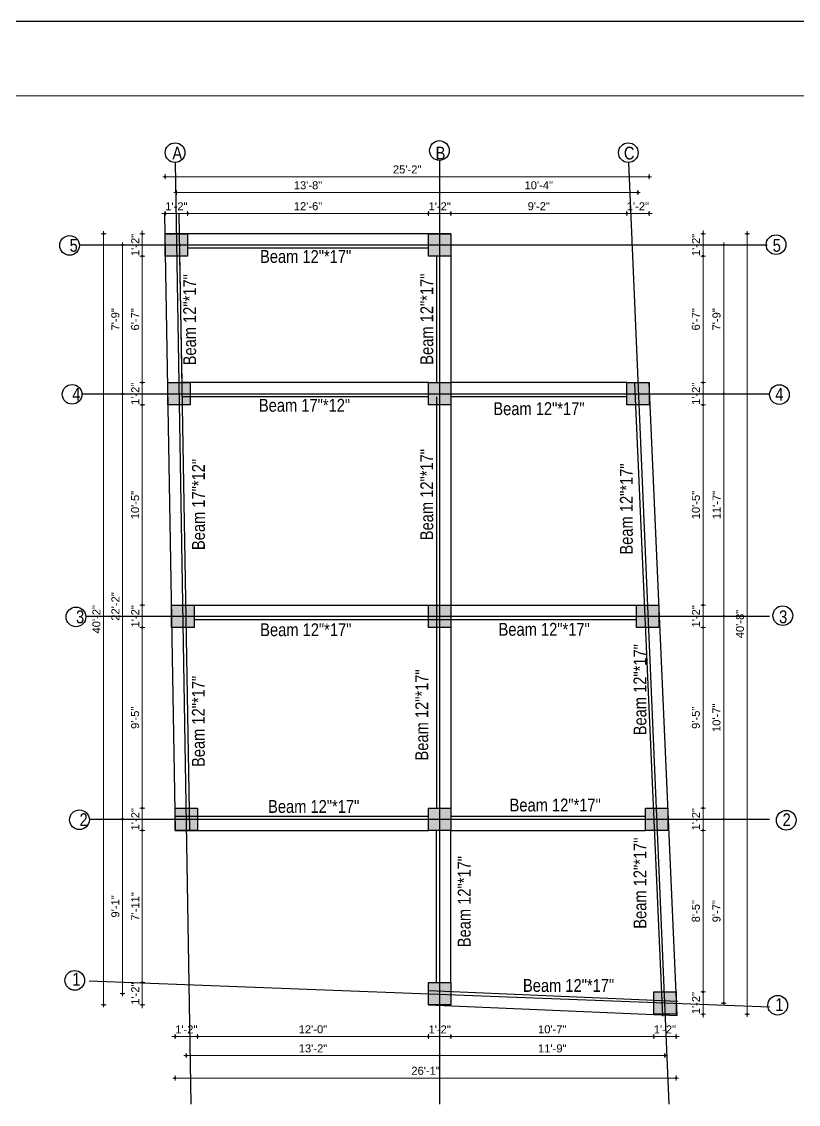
# Model space of a CAD drawing. Header units: inches. Extents: x -4597 to 93300, y -14139 to 5932.
# Drawn here: x 1366 to 1851, y -9553 to -8877 of the extents above; entities that cross this region are included whole.
import ezdxf

# ---------------------------------------------------------------- set-up
doc = ezdxf.new("R2010")
doc.units = ezdxf.units.IN
doc.header["$LTSCALE"] = 0.5
doc.header["$MEASUREMENT"] = 0
doc.header["$PDMODE"] = 66
for name, color, linetype, lineweight in [('1', 7, 'Continuous', 25), ('ELE1', 3, 'Continuous', 9), ('hatch', 9, 'Continuous', 0), ('Toilet', 7, 'Continuous', 25)]:
    doc.layers.add(name, color=color, linetype=linetype, lineweight=lineweight)
doc.styles.add('ordinary', font='ARIALN.TTF')
doc.styles.get("Standard").update_dxf_attribs({"font": 'arial.ttf'})
doc.dimstyles.new('S8', dxfattribs={"dimtxt": 5, "dimasz": 1, "dimexe": 6, "dimexo": 18, "dimgap": 1.9375, "dimtad": 1, "dimdec": 0, "dimzin": 3, "dimdsep": 46, "dimlunit": 4, "dimtxsty": 'Standard', "dimblk": 'dot 2', "dimcen": 12, "dimse1": 1, "dimse2": 1, "dimclrd": 1, "dimclre": 1, "dimclrt": 256, "dimadec": 0, "dimazin": 0, "dimtfac": 0.75, "dimtdec": 0, "dimtix": 1, "dimtmove": 1, "dimatfit": 3, "dimldrblk": 'DOT', "dimfxl": 1, "dimtolj": 1, "dimtzin": 0, "dimlwd": 9, "dimlwe": 9, "dimarcsym": 0})

# ---------------------------------------------------------------- blocks, each defined once
blk = doc.blocks.new('dot1')
at = {"layer": 'hatch'}
h = blk.add_hatch(color=256, dxfattribs=at)
edge = h.paths.add_edge_path()
edge.add_arc((0, 0), 1, 0, 360)
for p, q in [((3, 0), (-3, 0)), ((0, 3), (0, -3))]:
    blk.add_line(p, q, dxfattribs=at)
blk.add_circle((0, 0), 1, dxfattribs=at)
blk = doc.blocks.new('dot 2')
at = {"layer": 'hatch', "xscale": 0.5, "yscale": 0.5, "zscale": 0.5}
blk.add_blockref('dot1', (0, 0), dxfattribs=at)
blk = doc.blocks.new('*D363')
at = {"layer": 'Defpoints', "color": 0, "transparency": 16777216}
for p in [(1469.19, -8996.33), (1455.19, -9008.97), (1469.19, -9008.97)]:
    blk.add_point(p, dxfattribs=at)
at = {"layer": 'Toilet', "color": 1, "lineweight": 9, "transparency": 16777216}
for p, q in [((1454.19, -8996.33), (1453.19, -8996.33)), ((1455.19, -8996.33), (1469.19, -8996.33)), ((1470.19, -8996.33), (1471.19, -8996.33))]:
    blk.add_line(p, q, dxfattribs=at)
blk.add_blockref('dot 2', (1455.19, -8996.33), dxfattribs=at)
at = {"layer": 'Toilet', "color": 1, "lineweight": 9, "transparency": 16777216, "rotation": 180}
blk.add_blockref('dot 2', (1469.19, -8996.33), dxfattribs=at)
at = {"layer": 'Toilet', "transparency": 16777216, "insert": (1462.19, -8991.89), "char_height": 5, "attachment_point": 5}
blk.add_mtext('\\A1;1\'-2"', dxfattribs=at)
blk = doc.blocks.new('_Dot')
at = {"color": 0, "linetype": 'ByBlock', "lineweight": -2}
blk.add_line((-0.5, 0), (-1, 0), dxfattribs=at)
at = {"color": 0, "linetype": 'ByBlock', "const_width": 0.5}
blk.add_lwpolyline([(-0.25, 0, 1), (0.25, 0, 1)], format="xyb", close=True, dxfattribs=at)
blk = doc.blocks.new('*D364')
at = {"layer": 'Defpoints', "color": 0, "transparency": 16777216}
for p in [(1619.56, -8996.33), (1469.19, -9008.97), (1619.56, -9008.97)]:
    blk.add_point(p, dxfattribs=at)
at = {"layer": 'Toilet', "color": 1, "lineweight": 9, "transparency": 16777216}
blk.add_line((1470.19, -8996.33), (1618.56, -8996.33), dxfattribs=at)
at = {"layer": 'Toilet', "color": 1, "lineweight": 9, "transparency": 16777216, "rotation": 180}
blk.add_blockref('dot 2', (1469.19, -8996.33), dxfattribs=at)
at = {"layer": 'Toilet', "color": 1, "lineweight": 9, "transparency": 16777216}
blk.add_blockref('dot 2', (1619.56, -8996.33), dxfattribs=at)
at = {"layer": 'Toilet', "transparency": 16777216, "insert": (1544.38, -8991.84), "char_height": 5, "attachment_point": 5}
blk.add_mtext('\\A1;12\'-6"', dxfattribs=at)
blk = doc.blocks.new('*D365')
at = {"layer": 'Defpoints', "color": 0, "transparency": 16777216}
for p in [(1633.56, -8996.33), (1619.56, -9008.97), (1633.56, -9008.97)]:
    blk.add_point(p, dxfattribs=at)
at = {"layer": 'Toilet', "color": 1, "lineweight": 9, "transparency": 16777216}
for p, q in [((1618.56, -8996.33), (1617.56, -8996.33)), ((1619.56, -8996.33), (1633.56, -8996.33)), ((1634.56, -8996.33), (1635.56, -8996.33))]:
    blk.add_line(p, q, dxfattribs=at)
blk.add_blockref('dot 2', (1619.56, -8996.33), dxfattribs=at)
at = {"layer": 'Toilet', "color": 1, "lineweight": 9, "transparency": 16777216, "rotation": 180}
blk.add_blockref('dot 2', (1633.56, -8996.33), dxfattribs=at)
at = {"layer": 'Toilet', "transparency": 16777216, "insert": (1626.56, -8991.89), "char_height": 5, "attachment_point": 5}
blk.add_mtext('\\A1;1\'-2"', dxfattribs=at)
blk = doc.blocks.new('*D366')
at = {"layer": 'Defpoints', "color": 0, "transparency": 16777216}
for p in [(1743.34, -8996.33), (1633.56, -9008.97), (1743.34, -9101.97)]:
    blk.add_point(p, dxfattribs=at)
at = {"layer": 'Toilet', "color": 1, "lineweight": 9, "transparency": 16777216}
blk.add_line((1634.56, -8996.33), (1742.34, -8996.33), dxfattribs=at)
at = {"layer": 'Toilet', "color": 1, "lineweight": 9, "transparency": 16777216, "rotation": 180}
blk.add_blockref('dot 2', (1633.56, -8996.33), dxfattribs=at)
at = {"layer": 'Toilet', "color": 1, "lineweight": 9, "transparency": 16777216}
blk.add_blockref('dot 2', (1743.34, -8996.33), dxfattribs=at)
at = {"layer": 'Toilet', "transparency": 16777216, "insert": (1688.45, -8991.84), "char_height": 5, "attachment_point": 5}
blk.add_mtext('\\A1;9\'-2"', dxfattribs=at)
blk = doc.blocks.new('*D367')
at = {"layer": 'Defpoints', "color": 0, "transparency": 16777216}
for p in [(1757.34, -8996.33), (1743.34, -9101.97), (1757.34, -9101.97)]:
    blk.add_point(p, dxfattribs=at)
at = {"layer": 'Toilet', "color": 1, "lineweight": 9, "transparency": 16777216}
for p, q in [((1742.34, -8996.33), (1741.34, -8996.33)), ((1743.34, -8996.33), (1757.34, -8996.33)), ((1758.34, -8996.33), (1759.34, -8996.33))]:
    blk.add_line(p, q, dxfattribs=at)
blk.add_blockref('dot 2', (1743.34, -8996.33), dxfattribs=at)
at = {"layer": 'Toilet', "color": 1, "lineweight": 9, "transparency": 16777216, "rotation": 180}
blk.add_blockref('dot 2', (1757.34, -8996.33), dxfattribs=at)
at = {"layer": 'Toilet', "transparency": 16777216, "insert": (1750.34, -8991.89), "char_height": 5, "attachment_point": 5}
blk.add_mtext('\\A1;1\'-2"', dxfattribs=at)
blk = doc.blocks.new('*D368')
at = {"layer": 'Defpoints', "color": 0, "transparency": 16777216}
for p in [(1626.56, -8983.25), (1462.19, -9008.97), (1626.56, -9008.97)]:
    blk.add_point(p, dxfattribs=at)
at = {"layer": 'Toilet', "color": 1, "lineweight": 9, "transparency": 16777216}
blk.add_line((1463.19, -8983.25), (1625.56, -8983.25), dxfattribs=at)
at = {"layer": 'Toilet', "color": 1, "lineweight": 9, "transparency": 16777216, "rotation": 180}
blk.add_blockref('dot 2', (1462.19, -8983.25), dxfattribs=at)
at = {"layer": 'Toilet', "color": 1, "lineweight": 9, "transparency": 16777216}
blk.add_blockref('dot 2', (1626.56, -8983.25), dxfattribs=at)
at = {"layer": 'Toilet', "transparency": 16777216, "insert": (1544.38, -8978.76), "char_height": 5, "attachment_point": 5}
blk.add_mtext('\\A1;13\'-8"', dxfattribs=at)
blk = doc.blocks.new('*D369')
at = {"layer": 'Defpoints', "color": 0, "transparency": 16777216}
for p in [(1750.34, -8983.25), (1626.56, -9008.97), (1750.34, -9101.97)]:
    blk.add_point(p, dxfattribs=at)
at = {"layer": 'Toilet', "color": 1, "lineweight": 9, "transparency": 16777216}
blk.add_line((1627.56, -8983.25), (1749.34, -8983.25), dxfattribs=at)
at = {"layer": 'Toilet', "color": 1, "lineweight": 9, "transparency": 16777216, "rotation": 180}
blk.add_blockref('dot 2', (1626.56, -8983.25), dxfattribs=at)
at = {"layer": 'Toilet', "color": 1, "lineweight": 9, "transparency": 16777216}
blk.add_blockref('dot 2', (1750.34, -8983.25), dxfattribs=at)
at = {"layer": 'Toilet', "transparency": 16777216, "insert": (1688.45, -8978.76), "char_height": 5, "attachment_point": 5}
blk.add_mtext('\\A1;10\'-4"', dxfattribs=at)
blk = doc.blocks.new('*D189')
at = {"layer": 'Defpoints', "color": 0, "transparency": 16777216}
for p in [(1455.19, -8973.35), (1455.19, -9008.97), (1757.34, -9101.97)]:
    blk.add_point(p, dxfattribs=at)
at = {"layer": 'Toilet', "color": 1, "lineweight": 9, "transparency": 16777216}
blk.add_line((1756.34, -8973.35), (1456.19, -8973.35), dxfattribs=at)
at = {"layer": 'Toilet', "color": 1, "lineweight": 9, "transparency": 16777216, "rotation": 180}
blk.add_blockref('dot 2', (1455.19, -8973.35), dxfattribs=at)
at = {"layer": 'Toilet', "color": 1, "lineweight": 9, "transparency": 16777216}
blk.add_blockref('dot 2', (1757.34, -8973.35), dxfattribs=at)
at = {"layer": 'Toilet', "transparency": 16777216, "insert": (1606.27, -8968.86), "char_height": 5, "attachment_point": 5}
blk.add_mtext('\\A1;25\'-2"', dxfattribs=at)
blk = doc.blocks.new('*D370')
at = {"layer": 'Defpoints', "color": 0, "transparency": 16777216}
for p in [(1455.19, -9008.97), (1440.92, -9022.97), (1455.19, -9022.97)]:
    blk.add_point(p, dxfattribs=at)
at = {"layer": 'Toilet', "color": 1, "lineweight": 9, "transparency": 16777216}
for p, q in [((1440.92, -9007.97), (1440.92, -9006.97)), ((1440.92, -9008.97), (1440.92, -9022.97)), ((1440.92, -9023.97), (1440.92, -9024.97))]:
    blk.add_line(p, q, dxfattribs=at)
for p, rotation in [((1440.92, -9008.97), 270), ((1440.92, -9022.97), 90)]:
    blk.add_blockref('dot 2', p, dxfattribs=dict(at, rotation=rotation))
at = {"layer": 'Toilet', "transparency": 16777216, "insert": (1436.47, -9015.97), "char_height": 5, "attachment_point": 5, "rotation": 90}
blk.add_mtext('\\A1;1\'-2"', dxfattribs=at)
blk = doc.blocks.new('*D371')
at = {"layer": 'Defpoints', "color": 0, "transparency": 16777216}
for p in [(1455.19, -9022.97), (1440.92, -9101.97), (1456.8, -9101.97)]:
    blk.add_point(p, dxfattribs=at)
at = {"layer": 'Toilet', "color": 1, "lineweight": 9, "transparency": 16777216}
blk.add_line((1440.92, -9023.97), (1440.92, -9100.97), dxfattribs=at)
for p, rotation in [((1440.92, -9022.97), 90), ((1440.92, -9101.97), 270)]:
    blk.add_blockref('dot 2', p, dxfattribs=dict(at, rotation=rotation))
at = {"layer": 'Toilet', "transparency": 16777216, "insert": (1436.43, -9062.47), "char_height": 5, "attachment_point": 5, "rotation": 90}
blk.add_mtext('\\A1;6\'-7"', dxfattribs=at)
blk = doc.blocks.new('*D372')
at = {"layer": 'Defpoints', "color": 0, "transparency": 16777216}
for p in [(1456.8, -9101.97), (1440.92, -9115.97), (1456.8, -9115.97)]:
    blk.add_point(p, dxfattribs=at)
at = {"layer": 'Toilet', "color": 1, "lineweight": 9, "transparency": 16777216}
for p, q in [((1440.92, -9100.97), (1440.92, -9099.97)), ((1440.92, -9101.97), (1440.92, -9115.97)), ((1440.92, -9116.97), (1440.92, -9117.97))]:
    blk.add_line(p, q, dxfattribs=at)
for p, rotation in [((1440.92, -9101.97), 270), ((1440.92, -9115.97), 90)]:
    blk.add_blockref('dot 2', p, dxfattribs=dict(at, rotation=rotation))
at = {"layer": 'Toilet', "transparency": 16777216, "insert": (1436.47, -9108.97), "char_height": 5, "attachment_point": 5, "rotation": 90}
blk.add_mtext('\\A1;1\'-2"', dxfattribs=at)
blk = doc.blocks.new('*D373')
at = {"layer": 'Defpoints', "color": 0, "transparency": 16777216}
for p in [(1456.8, -9115.97), (1440.92, -9240.97), (1459.2, -9240.97)]:
    blk.add_point(p, dxfattribs=at)
at = {"layer": 'Toilet', "color": 1, "lineweight": 9, "transparency": 16777216}
blk.add_line((1440.92, -9116.97), (1440.92, -9239.97), dxfattribs=at)
for p, rotation in [((1440.92, -9115.97), 90), ((1440.92, -9240.97), 270)]:
    blk.add_blockref('dot 2', p, dxfattribs=dict(at, rotation=rotation))
at = {"layer": 'Toilet', "transparency": 16777216, "insert": (1436.43, -9178.47), "char_height": 5, "attachment_point": 5, "rotation": 90}
blk.add_mtext('\\A1;10\'-5"', dxfattribs=at)
blk = doc.blocks.new('*D374')
at = {"layer": 'Defpoints', "color": 0, "transparency": 16777216}
for p in [(1459.2, -9240.97), (1440.92, -9254.97), (1459.2, -9254.97)]:
    blk.add_point(p, dxfattribs=at)
at = {"layer": 'Toilet', "color": 1, "lineweight": 9, "transparency": 16777216}
for p, q in [((1440.92, -9239.97), (1440.92, -9238.97)), ((1440.92, -9240.97), (1440.92, -9254.97)), ((1440.92, -9255.97), (1440.92, -9256.97))]:
    blk.add_line(p, q, dxfattribs=at)
for p, rotation in [((1440.92, -9240.97), 270), ((1440.92, -9254.97), 90)]:
    blk.add_blockref('dot 2', p, dxfattribs=dict(at, rotation=rotation))
at = {"layer": 'Toilet', "transparency": 16777216, "insert": (1436.47, -9247.97), "char_height": 5, "attachment_point": 5, "rotation": 90}
blk.add_mtext('\\A1;1\'-2"', dxfattribs=at)
blk = doc.blocks.new('*D375')
at = {"layer": 'Defpoints', "color": 0, "transparency": 16777216}
for p in [(1459.2, -9254.97), (1440.92, -9367.71), (1461.39, -9367.71)]:
    blk.add_point(p, dxfattribs=at)
at = {"layer": 'Toilet', "color": 1, "lineweight": 9, "transparency": 16777216}
blk.add_line((1440.92, -9255.97), (1440.92, -9366.71), dxfattribs=at)
for p, rotation in [((1440.92, -9254.97), 90), ((1440.92, -9367.71), 270)]:
    blk.add_blockref('dot 2', p, dxfattribs=dict(at, rotation=rotation))
at = {"layer": 'Toilet', "transparency": 16777216, "insert": (1436.43, -9311.34), "char_height": 5, "attachment_point": 5, "rotation": 90}
blk.add_mtext('\\A1;9\'-5"', dxfattribs=at)
blk = doc.blocks.new('*D376')
at = {"layer": 'Defpoints', "color": 0, "transparency": 16777216}
for p in [(1461.39, -9367.71), (1440.92, -9381.71), (1461.39, -9381.71)]:
    blk.add_point(p, dxfattribs=at)
at = {"layer": 'Toilet', "color": 1, "lineweight": 9, "transparency": 16777216}
for p, q in [((1440.92, -9366.71), (1440.92, -9365.71)), ((1440.92, -9367.71), (1440.92, -9381.71)), ((1440.92, -9382.71), (1440.92, -9383.71))]:
    blk.add_line(p, q, dxfattribs=at)
for p, rotation in [((1440.92, -9367.71), 270), ((1440.92, -9381.71), 90)]:
    blk.add_blockref('dot 2', p, dxfattribs=dict(at, rotation=rotation))
at = {"layer": 'Toilet', "transparency": 16777216, "insert": (1436.47, -9374.71), "char_height": 5, "attachment_point": 5, "rotation": 90}
blk.add_mtext('\\A1;1\'-2"', dxfattribs=at)
blk = doc.blocks.new('*D377')
at = {"layer": 'Defpoints', "color": 0, "transparency": 16777216}
for p in [(1461.39, -9381.71), (1440.92, -9476.67), (1619.56, -9476.67)]:
    blk.add_point(p, dxfattribs=at)
at = {"layer": 'Toilet', "color": 1, "lineweight": 9, "transparency": 16777216}
blk.add_line((1440.92, -9382.71), (1440.92, -9475.67), dxfattribs=at)
for p, rotation in [((1440.92, -9381.71), 90), ((1440.92, -9476.67), 270)]:
    blk.add_blockref('dot 2', p, dxfattribs=dict(at, rotation=rotation))
at = {"layer": 'Toilet', "transparency": 16777216, "insert": (1436.47, -9429.19), "char_height": 5, "attachment_point": 5, "rotation": 90}
blk.add_mtext('\\A1;7\'-11"', dxfattribs=at)
blk = doc.blocks.new('*D378')
at = {"layer": 'Defpoints', "color": 0, "transparency": 16777216}
for p in [(1619.56, -9476.67), (1440.92, -9490.67), (1619.56, -9490.67)]:
    blk.add_point(p, dxfattribs=at)
at = {"layer": 'Toilet', "color": 1, "lineweight": 9, "transparency": 16777216}
for p, q in [((1440.92, -9475.67), (1440.92, -9474.67)), ((1440.92, -9476.67), (1440.92, -9490.67)), ((1440.92, -9491.67), (1440.92, -9492.67))]:
    blk.add_line(p, q, dxfattribs=at)
for p, rotation in [((1440.92, -9476.67), 270), ((1440.92, -9490.67), 90)]:
    blk.add_blockref('dot 2', p, dxfattribs=dict(at, rotation=rotation))
at = {"layer": 'Toilet', "transparency": 16777216, "insert": (1436.47, -9483.67), "char_height": 5, "attachment_point": 5, "rotation": 90}
blk.add_mtext('\\A1;1\'-2"', dxfattribs=at)
blk = doc.blocks.new('*D382')
at = {"layer": 'Defpoints', "color": 0, "transparency": 16777216}
for p in [(1461.39, -9381.71), (1475.39, -9381.71), (1475.39, -9510.47)]:
    blk.add_point(p, dxfattribs=at)
at = {"layer": 'Toilet', "color": 1, "lineweight": 9, "transparency": 16777216}
for p, q in [((1460.39, -9510.47), (1459.39, -9510.47)), ((1461.39, -9510.47), (1475.39, -9510.47)), ((1476.39, -9510.47), (1477.39, -9510.47))]:
    blk.add_line(p, q, dxfattribs=at)
blk.add_blockref('dot 2', (1461.39, -9510.47), dxfattribs=at)
at = {"layer": 'Toilet', "color": 1, "lineweight": 9, "transparency": 16777216, "rotation": 180}
blk.add_blockref('dot 2', (1475.39, -9510.47), dxfattribs=at)
at = {"layer": 'Toilet', "transparency": 16777216, "insert": (1468.39, -9506.02), "char_height": 5, "attachment_point": 5}
blk.add_mtext('\\A1;1\'-2"', dxfattribs=at)
blk = doc.blocks.new('*D383')
at = {"layer": 'Defpoints', "color": 0, "transparency": 16777216}
for p in [(1475.39, -9381.71), (1619.56, -9490.67), (1619.56, -9510.47)]:
    blk.add_point(p, dxfattribs=at)
at = {"layer": 'Toilet', "color": 1, "lineweight": 9, "transparency": 16777216}
blk.add_line((1476.39, -9510.47), (1618.56, -9510.47), dxfattribs=at)
at = {"layer": 'Toilet', "color": 1, "lineweight": 9, "transparency": 16777216, "rotation": 180}
blk.add_blockref('dot 2', (1475.39, -9510.47), dxfattribs=at)
at = {"layer": 'Toilet', "color": 1, "lineweight": 9, "transparency": 16777216}
blk.add_blockref('dot 2', (1619.56, -9510.47), dxfattribs=at)
at = {"layer": 'Toilet', "transparency": 16777216, "insert": (1547.47, -9505.98), "char_height": 5, "attachment_point": 5}
blk.add_mtext('\\A1;12\'-0"', dxfattribs=at)
blk = doc.blocks.new('*D384')
at = {"layer": 'Defpoints', "color": 0, "transparency": 16777216}
for p in [(1619.56, -9490.67), (1633.56, -9490.67), (1633.56, -9510.47)]:
    blk.add_point(p, dxfattribs=at)
at = {"layer": 'Toilet', "color": 1, "lineweight": 9, "transparency": 16777216}
for p, q in [((1618.56, -9510.47), (1617.56, -9510.47)), ((1619.56, -9510.47), (1633.56, -9510.47)), ((1634.56, -9510.47), (1635.56, -9510.47))]:
    blk.add_line(p, q, dxfattribs=at)
blk.add_blockref('dot 2', (1619.56, -9510.47), dxfattribs=at)
at = {"layer": 'Toilet', "color": 1, "lineweight": 9, "transparency": 16777216, "rotation": 180}
blk.add_blockref('dot 2', (1633.56, -9510.47), dxfattribs=at)
at = {"layer": 'Toilet', "transparency": 16777216, "insert": (1626.56, -9506.02), "char_height": 5, "attachment_point": 5}
blk.add_mtext('\\A1;1\'-2"', dxfattribs=at)
blk = doc.blocks.new('*D385')
at = {"layer": 'Defpoints', "color": 0, "transparency": 16777216}
for p in [(1633.56, -9490.67), (1760.2, -9496.57), (1760.2, -9510.47)]:
    blk.add_point(p, dxfattribs=at)
at = {"layer": 'Toilet', "color": 1, "lineweight": 9, "transparency": 16777216}
blk.add_line((1634.56, -9510.47), (1759.2, -9510.47), dxfattribs=at)
at = {"layer": 'Toilet', "color": 1, "lineweight": 9, "transparency": 16777216, "rotation": 180}
blk.add_blockref('dot 2', (1633.56, -9510.47), dxfattribs=at)
at = {"layer": 'Toilet', "color": 1, "lineweight": 9, "transparency": 16777216}
blk.add_blockref('dot 2', (1760.2, -9510.47), dxfattribs=at)
at = {"layer": 'Toilet', "transparency": 16777216, "insert": (1696.88, -9505.98), "char_height": 5, "attachment_point": 5}
blk.add_mtext('\\A1;10\'-7"', dxfattribs=at)
blk = doc.blocks.new('*D386')
at = {"layer": 'Defpoints', "color": 0, "transparency": 16777216}
for p in [(1760.2, -9496.57), (1774.2, -9496.57), (1774.2, -9510.47)]:
    blk.add_point(p, dxfattribs=at)
at = {"layer": 'Toilet', "color": 1, "lineweight": 9, "transparency": 16777216}
for p, q in [((1759.2, -9510.47), (1758.2, -9510.47)), ((1760.2, -9510.47), (1774.2, -9510.47)), ((1775.2, -9510.47), (1776.2, -9510.47))]:
    blk.add_line(p, q, dxfattribs=at)
blk.add_blockref('dot 2', (1760.2, -9510.47), dxfattribs=at)
at = {"layer": 'Toilet', "color": 1, "lineweight": 9, "transparency": 16777216, "rotation": 180}
blk.add_blockref('dot 2', (1774.2, -9510.47), dxfattribs=at)
at = {"layer": 'Toilet', "transparency": 16777216, "insert": (1767.2, -9506.02), "char_height": 5, "attachment_point": 5}
blk.add_mtext('\\A1;1\'-2"', dxfattribs=at)
blk = doc.blocks.new('*D190')
at = {"layer": 'Defpoints', "color": 0, "transparency": 16777216}
for p in [(1461.39, -9381.71), (1774.2, -9496.57), (1774.2, -9536.38)]:
    blk.add_point(p, dxfattribs=at)
at = {"layer": 'Toilet', "color": 1, "lineweight": 9, "transparency": 16777216}
blk.add_line((1462.39, -9536.38), (1773.2, -9536.38), dxfattribs=at)
at = {"layer": 'Toilet', "color": 1, "lineweight": 9, "transparency": 16777216, "rotation": 180}
blk.add_blockref('dot 2', (1461.39, -9536.38), dxfattribs=at)
at = {"layer": 'Toilet', "color": 1, "lineweight": 9, "transparency": 16777216}
blk.add_blockref('dot 2', (1774.2, -9536.38), dxfattribs=at)
at = {"layer": 'Toilet', "transparency": 16777216, "insert": (1617.79, -9531.89), "char_height": 5, "attachment_point": 5}
blk.add_mtext('\\A1;26\'-1"', dxfattribs=at)
blk = doc.blocks.new('*D389')
at = {"layer": 'Defpoints', "color": 0, "transparency": 16777216}
for p in [(1774.2, -9482.57), (1791.06, -9482.57), (1774.2, -9496.57)]:
    blk.add_point(p, dxfattribs=at)
at = {"layer": 'Toilet', "color": 1, "lineweight": 9, "transparency": 16777216}
for p, q in [((1791.06, -9481.57), (1791.06, -9480.57)), ((1791.06, -9496.57), (1791.06, -9482.57)), ((1791.06, -9497.57), (1791.06, -9498.57))]:
    blk.add_line(p, q, dxfattribs=at)
for p, rotation in [((1791.06, -9482.57), 270), ((1791.06, -9496.57), 90)]:
    blk.add_blockref('dot 2', p, dxfattribs=dict(at, rotation=rotation))
at = {"layer": 'Toilet', "transparency": 16777216, "insert": (1786.61, -9489.57), "char_height": 5, "attachment_point": 5, "rotation": 90}
blk.add_mtext('\\A1;1\'-2"', dxfattribs=at)
blk = doc.blocks.new('*D390')
at = {"layer": 'Defpoints', "color": 0, "transparency": 16777216}
for p in [(1769.11, -9381.71), (1791.06, -9381.71), (1774.2, -9482.57)]:
    blk.add_point(p, dxfattribs=at)
at = {"layer": 'Toilet', "color": 1, "lineweight": 9, "transparency": 16777216}
blk.add_line((1791.06, -9481.57), (1791.06, -9382.71), dxfattribs=at)
for p, rotation in [((1791.06, -9381.71), 90), ((1791.06, -9482.57), 270)]:
    blk.add_blockref('dot 2', p, dxfattribs=dict(at, rotation=rotation))
at = {"layer": 'Toilet', "transparency": 16777216, "insert": (1786.57, -9432.14), "char_height": 5, "attachment_point": 5, "rotation": 90}
blk.add_mtext('\\A1;8\'-5"', dxfattribs=at)
blk = doc.blocks.new('*D391')
at = {"layer": 'Defpoints', "color": 0, "transparency": 16777216}
for p in [(1769.11, -9367.71), (1791.06, -9367.71), (1769.11, -9381.71)]:
    blk.add_point(p, dxfattribs=at)
at = {"layer": 'Toilet', "color": 1, "lineweight": 9, "transparency": 16777216}
for p, q in [((1791.06, -9366.71), (1791.06, -9365.71)), ((1791.06, -9381.71), (1791.06, -9367.71)), ((1791.06, -9382.71), (1791.06, -9383.71))]:
    blk.add_line(p, q, dxfattribs=at)
for p, rotation in [((1791.06, -9367.71), 270), ((1791.06, -9381.71), 90)]:
    blk.add_blockref('dot 2', p, dxfattribs=dict(at, rotation=rotation))
at = {"layer": 'Toilet', "transparency": 16777216, "insert": (1786.61, -9374.71), "char_height": 5, "attachment_point": 5, "rotation": 90}
blk.add_mtext('\\A1;1\'-2"', dxfattribs=at)
blk = doc.blocks.new('*D392')
at = {"layer": 'Defpoints', "color": 0, "transparency": 16777216}
for p in [(1763.5, -9254.97), (1791.06, -9254.97), (1769.11, -9367.71)]:
    blk.add_point(p, dxfattribs=at)
at = {"layer": 'Toilet', "color": 1, "lineweight": 9, "transparency": 16777216}
blk.add_line((1791.06, -9366.71), (1791.06, -9255.97), dxfattribs=at)
for p, rotation in [((1791.06, -9254.97), 90), ((1791.06, -9367.71), 270)]:
    blk.add_blockref('dot 2', p, dxfattribs=dict(at, rotation=rotation))
at = {"layer": 'Toilet', "transparency": 16777216, "insert": (1786.57, -9311.34), "char_height": 5, "attachment_point": 5, "rotation": 90}
blk.add_mtext('\\A1;9\'-5"', dxfattribs=at)
blk = doc.blocks.new('*D393')
at = {"layer": 'Defpoints', "color": 0, "transparency": 16777216}
for p in [(1763.5, -9240.97), (1791.06, -9240.97), (1763.5, -9254.97)]:
    blk.add_point(p, dxfattribs=at)
at = {"layer": 'Toilet', "color": 1, "lineweight": 9, "transparency": 16777216}
for p, q in [((1791.06, -9239.97), (1791.06, -9238.97)), ((1791.06, -9254.97), (1791.06, -9240.97)), ((1791.06, -9255.97), (1791.06, -9256.97))]:
    blk.add_line(p, q, dxfattribs=at)
for p, rotation in [((1791.06, -9240.97), 270), ((1791.06, -9254.97), 90)]:
    blk.add_blockref('dot 2', p, dxfattribs=dict(at, rotation=rotation))
at = {"layer": 'Toilet', "transparency": 16777216, "insert": (1786.61, -9247.97), "char_height": 5, "attachment_point": 5, "rotation": 90}
blk.add_mtext('\\A1;1\'-2"', dxfattribs=at)
blk = doc.blocks.new('*D394')
at = {"layer": 'Defpoints', "color": 0, "transparency": 16777216}
for p in [(1757.34, -9115.97), (1791.06, -9115.97), (1763.5, -9240.97)]:
    blk.add_point(p, dxfattribs=at)
at = {"layer": 'Toilet', "color": 1, "lineweight": 9, "transparency": 16777216}
blk.add_line((1791.06, -9239.97), (1791.06, -9116.97), dxfattribs=at)
for p, rotation in [((1791.06, -9115.97), 90), ((1791.06, -9240.97), 270)]:
    blk.add_blockref('dot 2', p, dxfattribs=dict(at, rotation=rotation))
at = {"layer": 'Toilet', "transparency": 16777216, "insert": (1786.57, -9178.47), "char_height": 5, "attachment_point": 5, "rotation": 90}
blk.add_mtext('\\A1;10\'-5"', dxfattribs=at)
blk = doc.blocks.new('*D395')
at = {"layer": 'Defpoints', "color": 0, "transparency": 16777216}
for p in [(1757.34, -9101.97), (1791.06, -9101.97), (1757.34, -9115.97)]:
    blk.add_point(p, dxfattribs=at)
at = {"layer": 'Toilet', "color": 1, "lineweight": 9, "transparency": 16777216}
for p, q in [((1791.06, -9100.97), (1791.06, -9099.97)), ((1791.06, -9115.97), (1791.06, -9101.97)), ((1791.06, -9116.97), (1791.06, -9117.97))]:
    blk.add_line(p, q, dxfattribs=at)
for p, rotation in [((1791.06, -9101.97), 270), ((1791.06, -9115.97), 90)]:
    blk.add_blockref('dot 2', p, dxfattribs=dict(at, rotation=rotation))
at = {"layer": 'Toilet', "transparency": 16777216, "insert": (1786.61, -9108.97), "char_height": 5, "attachment_point": 5, "rotation": 90}
blk.add_mtext('\\A1;1\'-2"', dxfattribs=at)
blk = doc.blocks.new('*D396')
at = {"layer": 'Defpoints', "color": 0, "transparency": 16777216}
for p in [(1633.56, -9022.97), (1791.06, -9022.97), (1757.34, -9101.97)]:
    blk.add_point(p, dxfattribs=at)
at = {"layer": 'Toilet', "color": 1, "lineweight": 9, "transparency": 16777216}
blk.add_line((1791.06, -9100.97), (1791.06, -9023.97), dxfattribs=at)
for p, rotation in [((1791.06, -9022.97), 90), ((1791.06, -9101.97), 270)]:
    blk.add_blockref('dot 2', p, dxfattribs=dict(at, rotation=rotation))
at = {"layer": 'Toilet', "transparency": 16777216, "insert": (1786.57, -9062.47), "char_height": 5, "attachment_point": 5, "rotation": 90}
blk.add_mtext('\\A1;6\'-7"', dxfattribs=at)
blk = doc.blocks.new('*D397')
at = {"layer": 'Defpoints', "color": 0, "transparency": 16777216}
for p in [(1633.56, -9008.97), (1791.06, -9008.97), (1633.56, -9022.97)]:
    blk.add_point(p, dxfattribs=at)
at = {"layer": 'Toilet', "color": 1, "lineweight": 9, "transparency": 16777216}
for p, q in [((1791.06, -9007.97), (1791.06, -9006.97)), ((1791.06, -9022.97), (1791.06, -9008.97)), ((1791.06, -9023.97), (1791.06, -9024.97))]:
    blk.add_line(p, q, dxfattribs=at)
for p, rotation in [((1791.06, -9008.97), 270), ((1791.06, -9022.97), 90)]:
    blk.add_blockref('dot 2', p, dxfattribs=dict(at, rotation=rotation))
at = {"layer": 'Toilet', "transparency": 16777216, "insert": (1786.61, -9015.97), "char_height": 5, "attachment_point": 5, "rotation": 90}
blk.add_mtext('\\A1;1\'-2"', dxfattribs=at)
blk = doc.blocks.new('*D398')
at = {"layer": 'Defpoints', "color": 0, "transparency": 16777216}
for p in [(1633.56, -9015.97), (1757.34, -9108.97), (1803.94, -9108.97)]:
    blk.add_point(p, dxfattribs=at)
at = {"layer": 'Toilet', "color": 1, "lineweight": 9, "transparency": 16777216}
blk.add_line((1803.94, -9016.97), (1803.94, -9107.97), dxfattribs=at)
for p, rotation in [((1803.94, -9015.97), 90), ((1803.94, -9108.97), 270)]:
    blk.add_blockref('dot 2', p, dxfattribs=dict(at, rotation=rotation))
at = {"layer": 'Toilet', "transparency": 16777216, "insert": (1799.45, -9062.47), "char_height": 5, "attachment_point": 5, "rotation": 90}
blk.add_mtext('\\A1;7\'-9"', dxfattribs=at)
blk = doc.blocks.new('*D399')
at = {"layer": 'Defpoints', "color": 0, "transparency": 16777216}
for p in [(1757.34, -9108.97), (1763.5, -9247.97), (1803.94, -9247.97)]:
    blk.add_point(p, dxfattribs=at)
at = {"layer": 'Toilet', "color": 1, "lineweight": 9, "transparency": 16777216}
blk.add_line((1803.94, -9109.97), (1803.94, -9246.97), dxfattribs=at)
for p, rotation in [((1803.94, -9108.97), 90), ((1803.94, -9247.97), 270)]:
    blk.add_blockref('dot 2', p, dxfattribs=dict(at, rotation=rotation))
at = {"layer": 'Toilet', "transparency": 16777216, "insert": (1799.49, -9178.47), "char_height": 5, "attachment_point": 5, "rotation": 90}
blk.add_mtext('\\A1;11\'-7"', dxfattribs=at)
blk = doc.blocks.new('*D400')
at = {"layer": 'Defpoints', "color": 0, "transparency": 16777216}
for p in [(1763.5, -9247.97), (1769.11, -9374.71), (1803.94, -9374.71)]:
    blk.add_point(p, dxfattribs=at)
at = {"layer": 'Toilet', "color": 1, "lineweight": 9, "transparency": 16777216}
blk.add_line((1803.94, -9248.97), (1803.94, -9373.71), dxfattribs=at)
for p, rotation in [((1803.94, -9247.97), 90), ((1803.94, -9374.71), 270)]:
    blk.add_blockref('dot 2', p, dxfattribs=dict(at, rotation=rotation))
at = {"layer": 'Toilet', "transparency": 16777216, "insert": (1799.45, -9311.34), "char_height": 5, "attachment_point": 5, "rotation": 90}
blk.add_mtext('\\A1;10\'-7"', dxfattribs=at)
blk = doc.blocks.new('*D401')
at = {"layer": 'Defpoints', "color": 0, "transparency": 16777216}
for p in [(1769.11, -9374.71), (1774.2, -9489.57), (1803.94, -9489.57)]:
    blk.add_point(p, dxfattribs=at)
at = {"layer": 'Toilet', "color": 1, "lineweight": 9, "transparency": 16777216}
blk.add_line((1803.94, -9375.71), (1803.94, -9488.57), dxfattribs=at)
for p, rotation in [((1803.94, -9374.71), 90), ((1803.94, -9489.57), 270)]:
    blk.add_blockref('dot 2', p, dxfattribs=dict(at, rotation=rotation))
at = {"layer": 'Toilet', "transparency": 16777216, "insert": (1799.45, -9432.14), "char_height": 5, "attachment_point": 5, "rotation": 90}
blk.add_mtext('\\A1;9\'-7"', dxfattribs=at)
blk = doc.blocks.new('*D402')
at = {"layer": 'Defpoints', "color": 0, "transparency": 16777216}
for p in [(1633.56, -9008.97), (1818.59, -9008.97), (1774.2, -9496.57)]:
    blk.add_point(p, dxfattribs=at)
at = {"layer": 'Toilet', "color": 1, "lineweight": 9, "transparency": 16777216}
blk.add_line((1818.59, -9495.57), (1818.59, -9009.97), dxfattribs=at)
for p, rotation in [((1818.59, -9008.97), 90), ((1818.59, -9496.57), 270)]:
    blk.add_blockref('dot 2', p, dxfattribs=dict(at, rotation=rotation))
at = {"layer": 'Toilet', "transparency": 16777216, "insert": (1814.1, -9252.77), "char_height": 5, "attachment_point": 5, "rotation": 90}
blk.add_mtext('\\A1;40\'-8"', dxfattribs=at)
blk = doc.blocks.new('*D191')
at = {"layer": 'Defpoints', "color": 0, "transparency": 16777216}
for p in [(1416.76, -9008.97), (1562.88, -9008.97), (1727.25, -9490.67)]:
    blk.add_point(p, dxfattribs=at)
at = {"layer": 'Toilet', "color": 1, "lineweight": 9, "transparency": 16777216}
blk.add_line((1416.76, -9489.67), (1416.76, -9009.97), dxfattribs=at)
for p, rotation in [((1416.76, -9008.97), 90), ((1416.76, -9490.67), 270)]:
    blk.add_blockref('dot 2', p, dxfattribs=dict(at, rotation=rotation))
at = {"layer": 'Toilet', "transparency": 16777216, "insert": (1412.27, -9249.82), "char_height": 5, "attachment_point": 5, "rotation": 90}
blk.add_mtext('\\A1;40\'-2"', dxfattribs=at)

msp = doc.modelspace()

# ---------------------------------------------------------------- hatches: boundary and pattern name
at = {"layer": 'Toilet'}
for points in [[(1469.19, -9008.97), (1455.19, -9008.97), (1455.19, -9022.97), (1469.19, -9022.97)], [(1633.56, -9008.97), (1619.56, -9008.97), (1619.56, -9022.97), (1633.56, -9022.97)], [(1470.8, -9101.97), (1456.8, -9101.97), (1456.8, -9115.97), (1470.8, -9115.97)], [(1633.56, -9101.97), (1619.56, -9101.97), (1619.56, -9115.97), (1633.56, -9115.97)], [(1757.34, -9101.97), (1743.34, -9101.97), (1743.34, -9115.97), (1757.34, -9115.97)], [(1473.2, -9240.97), (1459.2, -9240.97), (1459.2, -9254.97), (1473.2, -9254.97)], [(1633.56, -9240.97), (1619.56, -9240.97), (1619.56, -9254.97), (1633.56, -9254.97)], [(1763.5, -9240.97), (1749.5, -9240.97), (1749.5, -9254.97), (1763.5, -9254.97)], [(1475.39, -9367.71), (1461.39, -9367.71), (1461.39, -9381.71), (1475.39, -9381.71)], [(1633.56, -9367.71), (1619.56, -9367.71), (1619.56, -9381.71), (1633.56, -9381.71)], [(1769.11, -9367.71), (1755.11, -9367.71), (1755.11, -9381.71), (1769.11, -9381.71)], [(1633.56, -9476.67), (1619.56, -9476.67), (1619.56, -9490.67), (1633.56, -9490.67)], [(1774.2, -9482.57), (1760.2, -9482.57), (1760.2, -9496.57), (1774.2, -9496.57)]]:
    msp.add_hatch(color=1, dxfattribs=at).paths.add_polyline_path(points)

# ---------------------------------------------------------------- linework, layer by layer
for p, q in [((1461.45, -8964.5), (1471.23, -9552.71)), ((1626.56, -8963.16), (1626.56, -9552.71)), ((1744.47, -8964.5), (1769.6, -9552.71))]:
    msp.add_line(p, q)
at = {"layer": 'Defpoints'}
msp.add_lwpolyline([(2423.89, -8876.52), (-753.71, -8876.52), (-753.71, -11124.49), (2423.89, -11124.49)], close=True, dxfattribs=at)
at = {"layer": 'ELE1'}
msp.add_lwpolyline([(-707.4, -8922.84), (2377.57, -8922.84), (2377.57, -11078.17), (-707.4, -11078.17)], close=True, dxfattribs=at)
msp.add_lwpolyline([(-707.4, -8922.84), (2377.57, -8922.84), (2377.57, -11078.17), (-707.4, -11078.17)], close=True, dxfattribs=at)
at = {"layer": 'Toilet'}
for p, q in [((1454.74, -8996.97), (1461.39, -9381.71)), ((1463.74, -8996.81), (1470.39, -9381.55)), ((1633.56, -9008.97), (1454.95, -9008.97)), ((1401.63, -9015.97), (1830.98, -9015.97)), ((1619.56, -9017.97), (1469.19, -9017.97)), ((1464.2, -9022.97), (1465.56, -9101.97)), ((1624.56, -9022.97), (1624.56, -9101.97)), ((1633.56, -9022.97), (1633.56, -9101.97)), ((1619.56, -9101.97), (1465.56, -9101.97)), ((1743.34, -9101.97), (1633.56, -9101.97)), ((1765.87, -9497.8), (1748.35, -9102.36)), ((1774.86, -9497.4), (1757.34, -9101.97)), ((1403.24, -9108.97), (1832.59, -9108.97)), ((1619.56, -9110.97), (1465.56, -9110.97)), ((1624.56, -9110.97), (1624.56, -9367.71)), ((1633.56, -9110.97), (1633.56, -9367.71)), ((1743.34, -9110.97), (1633.56, -9110.97)), ((1473.2, -9240.97), (1749.5, -9240.97)), ((1405.64, -9247.97), (1832.59, -9247.97)), ((1473.2, -9249.97), (1749.5, -9249.97)), ((1461.39, -9372.71), (1619.56, -9372.71)), ((1633.56, -9372.71), (1755.11, -9372.71)), ((1407.82, -9374.71), (1832.59, -9374.71)), ((1461.39, -9381.71), (1619.56, -9381.71)), ((1624.56, -9476.67), (1624.56, -9381.71)), ((1633.56, -9476.67), (1633.56, -9381.71)), ((1633.56, -9381.71), (1755.11, -9381.71)), ((1407.82, -9475.58), (1832.59, -9491.8)), ((1619.95, -9481.68), (1775.25, -9488.41)), ((1619.56, -9490.67), (1774.86, -9497.4))]:
    msp.add_line(p, q, dxfattribs=at)
for points in [[(1455.19, -9008.97), (1469.19, -9008.97), (1469.19, -9022.97), (1455.19, -9022.97)], [(1619.56, -9008.97), (1633.56, -9008.97), (1633.56, -9022.97), (1619.56, -9022.97)], [(1619.56, -9008.97), (1633.56, -9008.97), (1633.56, -9022.97), (1619.56, -9022.97)], [(1456.8, -9101.97), (1470.8, -9101.97), (1470.8, -9115.97), (1456.8, -9115.97)], [(1456.8, -9101.97), (1470.8, -9101.97), (1470.8, -9115.97), (1456.8, -9115.97)], [(1619.56, -9101.97), (1633.56, -9101.97), (1633.56, -9115.97), (1619.56, -9115.97)], [(1619.56, -9101.97), (1633.56, -9101.97), (1633.56, -9115.97), (1619.56, -9115.97)], [(1743.34, -9101.97), (1757.34, -9101.97), (1757.34, -9115.97), (1743.34, -9115.97)], [(1743.34, -9101.97), (1757.34, -9101.97), (1757.34, -9115.97), (1743.34, -9115.97)], [(1459.2, -9240.97), (1473.2, -9240.97), (1473.2, -9254.97), (1459.2, -9254.97)], [(1459.2, -9240.97), (1473.2, -9240.97), (1473.2, -9254.97), (1459.2, -9254.97)], [(1619.56, -9240.97), (1633.56, -9240.97), (1633.56, -9254.97), (1619.56, -9254.97)], [(1619.56, -9240.97), (1633.56, -9240.97), (1633.56, -9254.97), (1619.56, -9254.97)], [(1749.5, -9240.97), (1763.5, -9240.97), (1763.5, -9254.97), (1749.5, -9254.97)], [(1749.5, -9240.97), (1763.5, -9240.97), (1763.5, -9254.97), (1749.5, -9254.97)], [(1461.39, -9367.71), (1475.39, -9367.71), (1475.39, -9381.71), (1461.39, -9381.71)], [(1461.39, -9367.71), (1475.39, -9367.71), (1475.39, -9381.71), (1461.39, -9381.71)], [(1619.56, -9367.71), (1633.56, -9367.71), (1633.56, -9381.71), (1619.56, -9381.71)], [(1619.56, -9367.71), (1633.56, -9367.71), (1633.56, -9381.71), (1619.56, -9381.71)], [(1755.11, -9367.71), (1769.11, -9367.71), (1769.11, -9381.71), (1755.11, -9381.71)], [(1755.11, -9367.71), (1769.11, -9367.71), (1769.11, -9381.71), (1755.11, -9381.71)], [(1619.56, -9476.67), (1633.56, -9476.67), (1633.56, -9490.67), (1619.56, -9490.67)], [(1619.56, -9476.67), (1633.56, -9476.67), (1633.56, -9490.67), (1619.56, -9490.67)], [(1760.2, -9482.57), (1774.2, -9482.57), (1774.2, -9496.57), (1760.2, -9496.57)], [(1760.2, -9482.57), (1774.2, -9482.57), (1774.2, -9496.57), (1760.2, -9496.57)]]:
    msp.add_lwpolyline(points, close=True, dxfattribs=at)
for centre in [(1461.35, -8958.35), (1626.46, -8957.01), (1744.37, -8958.35), (1395.49, -9016.31), (1836.62, -9015.81), (1397.09, -9109.31), (1838.75, -9109.44), (1399.49, -9248.31), (1840.84, -9247.56), (1401.68, -9375.06), (1842.98, -9375.37), (1398.74, -9475.37), (1837.64, -9490.88)]:
    msp.add_circle(centre, 6.15, dxfattribs=at)

# ---------------------------------------------------------------- texts
at = {"layer": '1', "char_height": 8, "width": 20.1234, "attachment_point": 1, "style": 'ordinary'}
for s, insert in [('A', (1459.67, -8954.62)), ('B', (1624.04, -8954.62)), ('C', (1741.62, -8954.62)), ('5', (1395.53, -9012.28)), ('5', (1834.51, -9012.28)), ('4', (1397.13, -9105.28)), ('4', (1836.11, -9105.28)), ('3', (1399.53, -9244.28)), ('3', (1838.51, -9244.28)), ('2', (1401.72, -9371.03)), ('2', (1840.7, -9371.03)), ('1', (1397.13, -9470.65)), ('1', (1836.11, -9486.55))]:
    msp.add_mtext(s, dxfattribs=dict(at, insert=insert))
at = {"layer": '1', "char_height": 8, "attachment_point": 9, "style": 'ordinary'}
for s, insert in [('Beam 12"*17"', (1571.35, -9027.32)), ('Beam 17"*12"', (1570.64, -9120.27)), ('Beam 12"*17"', (1717.03, -9122.38)), ('Beam 12"*17"', (1571.45, -9260.48)), ('Beam 12"*17"', (1720.28, -9260.23)), ('Beam 12"*17"', (1576.38, -9370.87)), ('Beam 12"*17"', (1727.16, -9369.97)), ('Beam 12"*17"', (1735.52, -9482.67))]:
    msp.add_mtext(s, dxfattribs=dict(at, insert=insert))
at = {"layer": '1', "char_height": 8, "attachment_point": 9, "rotation": 90, "style": 'ordinary'}
for s, insert in [('Beam 12"*17"', (1474.58, -9034.28)), ('Beam 12"*17"', (1622.64, -9033.9)), ('Beam 17"*12"', (1480.08, -9149.65)), ('Beam 12"*17"', (1622.63, -9143.5)), ('Beam 12"*17"', (1747.27, -9152.49)), ('Beam 12"*17"', (1755.76, -9265.36)), ('Beam 12"*17"', (1619.52, -9281.11)), ('Beam 12"*17"', (1480.01, -9285.15)), ('Beam 12"*17"', (1755.76, -9386.17)), ('Beam 12"*17"', (1645.99, -9397.74))]:
    msp.add_mtext(s, dxfattribs=dict(at, insert=insert))

# ---------------------------------------------------------------- dimensions: what is measured, and where the dimension line sits
at = {"layer": 'Toilet'}
for base, p1, p2, picture, middle in [((1455.19, -8973.35), (1757.34, -9101.97), (1455.19, -9008.97), '*D189', (1606.27, -8968.86)), ((1475.39, -9510.47), (1461.39, -9381.71), (1475.39, -9381.71), '*D382', (1468.39, -9506.02)), ((1774.2, -9536.38), (1461.39, -9381.71), (1774.2, -9496.57), '*D190', (1617.79, -9531.89)), ((1619.56, -9510.47), (1475.39, -9381.71), (1619.56, -9490.67), '*D383', (1547.47, -9505.98)), ((1633.56, -9510.47), (1619.56, -9490.67), (1633.56, -9490.67), '*D384', (1626.56, -9506.02)), ((1760.2, -9510.47), (1633.56, -9490.67), (1760.2, -9496.57), '*D385', (1696.88, -9505.98)), ((1774.2, -9510.47), (1760.2, -9496.57), (1774.2, -9496.57), '*D386', (1767.2, -9506.02))]:
    dim = msp.add_linear_dim(base=base, p1=p1, p2=p2, dimstyle='S8', override={"dimfxl": 2, "dimfxlon": 1, "dimarcsym": 1}, dxfattribs=at)
    dim.commit()
    dim.dimension.update_dxf_attribs({"geometry": picture, "text_midpoint": middle})
for p1, p2, distance, picture, middle in [((1462.19, -9008.97), (1626.56, -9008.97), 25.72, '*D368', (1544.38, -8978.76)), ((1455.19, -9008.97), (1469.19, -9008.97), 12.63, '*D363', (1462.19, -8991.89))]:
    dim = msp.add_aligned_dim(p1=p1, p2=p2, distance=distance, dimstyle='S8', override={"dimfxl": 2, "dimfxlon": 1, "dimarcsym": 1}, dxfattribs=at)
    dim.commit()
    dim.dimension.update_dxf_attribs({"geometry": picture, "text_midpoint": middle})
for base, p1, p2, angle, picture, middle in [((1750.34, -8983.25), (1626.56, -9008.97), (1750.34, -9101.97), 180, '*D369', (1688.45, -8978.76)), ((1619.56, -8996.33), (1469.19, -9008.97), (1619.56, -9008.97), 180, '*D364', (1544.38, -8991.84)), ((1633.56, -8996.33), (1619.56, -9008.97), (1633.56, -9008.97), 180, '*D365', (1626.56, -8991.89)), ((1743.34, -8996.33), (1633.56, -9008.97), (1743.34, -9101.97), 180, '*D366', (1688.45, -8991.84)), ((1757.34, -8996.33), (1743.34, -9101.97), (1757.34, -9101.97), 180, '*D367', (1750.34, -8991.89)), ((1416.76, -9008.97), (1727.25, -9490.67), (1562.88, -9008.97), 90, '*D191', (1412.27, -9249.82)), ((1440.92, -9022.97), (1455.19, -9008.97), (1455.19, -9022.97), 90, '*D370', (1436.47, -9015.97)), ((1791.06, -9008.97), (1633.56, -9022.97), (1633.56, -9008.97), 90, '*D397', (1786.61, -9015.97)), ((1818.59, -9008.97), (1774.2, -9496.57), (1633.56, -9008.97), 90, '*D402', (1814.1, -9252.77)), ((1803.94, -9108.97), (1633.56, -9015.97), (1757.34, -9108.97), 90, '*D398', (1799.45, -9062.47)), ((1440.92, -9101.97), (1455.19, -9022.97), (1456.8, -9101.97), 90, '*D371', (1436.43, -9062.47)), ((1791.06, -9022.97), (1757.34, -9101.97), (1633.56, -9022.97), 90, '*D396', (1786.57, -9062.47)), ((1440.92, -9115.97), (1456.8, -9101.97), (1456.8, -9115.97), 90, '*D372', (1436.47, -9108.97)), ((1791.06, -9101.97), (1757.34, -9115.97), (1757.34, -9101.97), 90, '*D395', (1786.61, -9108.97)), ((1803.94, -9247.97), (1757.34, -9108.97), (1763.5, -9247.97), 90, '*D399', (1799.49, -9178.47)), ((1440.92, -9240.97), (1456.8, -9115.97), (1459.2, -9240.97), 90, '*D373', (1436.43, -9178.47)), ((1791.06, -9115.97), (1763.5, -9240.97), (1757.34, -9115.97), 90, '*D394', (1786.57, -9178.47)), ((1440.92, -9254.97), (1459.2, -9240.97), (1459.2, -9254.97), 90, '*D374', (1436.47, -9247.97)), ((1791.06, -9240.97), (1763.5, -9254.97), (1763.5, -9240.97), 90, '*D393', (1786.61, -9247.97)), ((1803.94, -9374.71), (1763.5, -9247.97), (1769.11, -9374.71), 90, '*D400', (1799.45, -9311.34)), ((1440.92, -9367.71), (1459.2, -9254.97), (1461.39, -9367.71), 90, '*D375', (1436.43, -9311.34)), ((1791.06, -9254.97), (1769.11, -9367.71), (1763.5, -9254.97), 90, '*D392', (1786.57, -9311.34)), ((1440.92, -9381.71), (1461.39, -9367.71), (1461.39, -9381.71), 90, '*D376', (1436.47, -9374.71)), ((1791.06, -9367.71), (1769.11, -9381.71), (1769.11, -9367.71), 90, '*D391', (1786.61, -9374.71)), ((1803.94, -9489.57), (1769.11, -9374.71), (1774.2, -9489.57), 90, '*D401', (1799.45, -9432.14)), ((1440.92, -9476.67), (1461.39, -9381.71), (1619.56, -9476.67), 90, '*D377', (1436.47, -9429.19)), ((1791.06, -9381.71), (1774.2, -9482.57), (1769.11, -9381.71), 90, '*D390', (1786.57, -9432.14)), ((1440.92, -9490.67), (1619.56, -9476.67), (1619.56, -9490.67), 90, '*D378', (1436.47, -9483.67)), ((1791.06, -9482.57), (1774.2, -9496.57), (1774.2, -9482.57), 90, '*D389', (1786.61, -9489.57))]:
    dim = msp.add_linear_dim(base=base, p1=p1, p2=p2, angle=angle, dimstyle='S8', override={"dimfxl": 2, "dimfxlon": 1, "dimarcsym": 1}, dxfattribs=at)
    dim.commit()
    dim.dimension.update_dxf_attribs({"geometry": picture, "text_midpoint": middle})
for base, p1, p2 in [((1428.53, -9015.97), (1456.8, -9108.97), (1455.19, -9015.97)), ((1428.53, -9108.97), (1619.56, -9374.71), (1456.8, -9108.97)), ((1428.53, -9374.71), (1619.56, -9483.67), (1619.56, -9374.71))]:
    msp.add_linear_dim(base=base, p1=p1, p2=p2, angle=90, dimstyle='S8', override={"dimfxl": 2, "dimfxlon": 1, "dimarcsym": 1}, dxfattribs=at).render()
for base, p1, p2 in [((1626.56, -9522.34), (1468.39, -9381.71), (1626.56, -9490.67)), ((1767.2, -9522.34), (1626.56, -9490.67), (1767.2, -9496.57))]:
    msp.add_linear_dim(base=base, p1=p1, p2=p2, dimstyle='S8', override={"dimfxl": 2, "dimfxlon": 1, "dimarcsym": 1}, dxfattribs=at).render()

doc.saveas('drawing.dxf')
